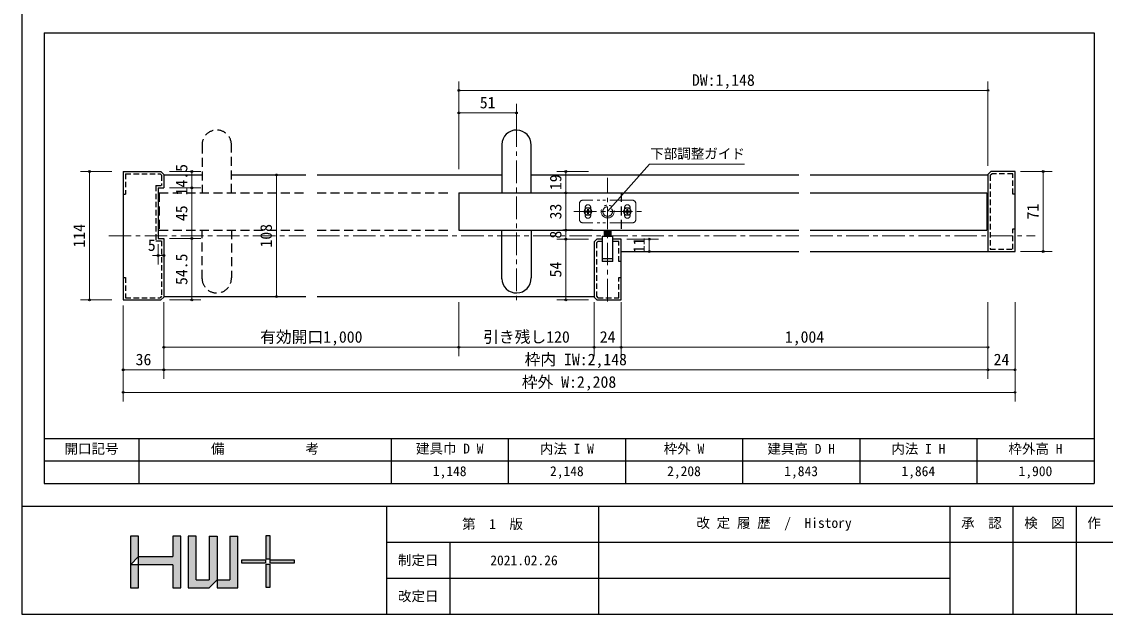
# Model space of a CAD drawing. Units: millimetres, scale not verified. Extents: x -800 to 800, y -560 to 560.
# Drawn here: x -800 to 162, y -560 to -34 of the extents above; entities that cross this region are included whole.
import ezdxf
from ezdxf.enums import TextEntityAlignment as Align

# ---------------------------------------------------------------- set-up
doc = ezdxf.new("R2010")
doc.units = ezdxf.units.MM
doc.header["$LTSCALE"] = 4
doc.header["$PDMODE"] = 32
doc.header["$PDSIZE"] = 1.6
for name, pattern in [('CHAIN1', [8, 5, -1, 1, -1]), ('DASHED1', [1.8, 1.2, -0.6]), ('DOUBLE_CHAIN1', [8.8, 5, -1, 0.6, -0.6, 0.6, -1]), ('USER9', [3, 2, -1])]:
    doc.linetypes.add(name, pattern=pattern)
doc.layers.add('0-0', color=7, linetype='Continuous', lineweight=25)
doc.layers.add('2-0', color=7, linetype='Continuous', lineweight=25)
doc.styles.add('ＭＳ ゴシック', font='')
doc.styles.get('ＭＳ ゴシック').set_extended_font_data('MS Gothic')

msp = doc.modelspace()

# ---------------------------------------------------------------- linework, layer by layer
at = {"layer": '0-0'}
for p, q in [((-800, 560), (-800, -560)), ((-780, -44), (152, -44)), ((152, -44), (152, -444)), ((-780, -404), (152, -404)), ((-696, -404), (-696, -444)), ((-472, -404), (-472, -444)), ((-368, -404), (-368, -444)), ((-264, -404), (-264, -444)), ((-160, -404), (-160, -444)), ((-56, -404), (-56, -444)), ((48, -404), (48, -444)), ((152, -424), (-780, -424)), ((-800, -464), (800, -464)), ((-476, -464), (-476, -560)), ((-288, -464), (-288, -560)), ((24, -464), (24, -560)), ((80, -464), (80, -560)), ((136, -464), (136, -560)), ((-703.403, -490.7), (-703.403, -536.41)), ((-696.28, -490.7), (-703.403, -490.7)), ((-658.657, -490.7), (-665.78, -490.7)), ((-665.78, -490.7), (-665.78, -508.805)), ((-645.205, -490.7), (-652.328, -490.7)), ((-652.328, -490.7), (-652.328, -536.41)), ((-645.192, -529.158), (-645.192, -490.7)), ((-633.658, -490.708), (-626.549, -490.708)), ((-633.647, -490.7), (-633.647, -529.345)), ((-626.549, -490.709), (-626.549, -536.41)), ((-615.208, -490.709), (-608.02, -490.709)), ((-615.184, -490.709), (-615.184, -529.313)), ((-608.02, -536.41), (-608.02, -490.709)), ((-476, -496), (800, -496)), ((-420, -496), (-420, -560)), ((-703.403, -515.941), (-696.267, -508.805)), ((-696.267, -508.805), (-665.78, -508.805)), ((-665.78, -515.941), (-703.403, -515.941)), ((-652.328, -515.958), (-652.328, -516.358)), ((-645.192, -529.345), (-645.192, -515.731)), ((-476, -528), (24, -528)), ((-652.328, -536.41), (-633.647, -536.41)), ((-645.192, -529.345), (-633.647, -529.345)), ((-633.647, -536.41), (-626.551, -529.313)), ((-626.549, -529.313), (-615.184, -529.313)), ((-626.549, -536.41), (-608.02, -536.41)), ((-800, -560), (800, -560))]:
    msp.add_line(p, q, dxfattribs=at)
for points in [[(-780, -44), (-780, -444), (152, -444)], [(-703.403, -536.41), (-696.267, -536.41), (-696.267, -515.731), (-696.267, -490.7)], [(-665.78, -536.41), (-658.643, -536.41), (-658.643, -515.731), (-658.643, -490.7)], [(-665.78, -515.958), (-665.78, -516.358), (-665.78, -536.41)]]:
    msp.add_lwpolyline(points, dxfattribs=at)
for points in [[(-582.986, -490.01), (-579.826, -490.01), (-579.826, -510.954), (-582.986, -510.954)], [(-604.674, -511.508), (-583.514, -511.508), (-583.514, -514.74), (-604.674, -514.74)], [(-582.986, -515.383), (-579.826, -515.383), (-579.826, -536.328), (-582.986, -536.328)], [(-579.298, -511.508), (-558.138, -511.508), (-558.138, -514.74), (-579.298, -514.74)]]:
    msp.add_lwpolyline(points, close=True, dxfattribs=at)
at = {"layer": '0-0', "color": 134}
for points in [[(-582.986, -490.01), (-579.826, -490.01), (-582.986, -510.954), (-579.826, -510.954)], [(-703.403, -490.7), (-696.267, -490.7), (-703.403, -515.941), (-696.267, -508.805)], [(-665.78, -536.41), (-658.643, -536.41), (-658.657, -490.7)], [(-665.78, -536.41), (-658.657, -490.7), (-665.78, -490.7)], [(-645.205, -490.7), (-652.328, -490.7), (-652.328, -536.41)], [(-652.328, -536.41), (-645.192, -529.158), (-645.205, -490.7)], [(-626.551, -529.313), (-626.549, -490.709), (-633.647, -490.708)], [(-626.551, -529.313), (-633.647, -490.708), (-633.647, -529.345)], [(-608.02, -536.41), (-608.02, -490.709), (-615.184, -490.709)], [(-608.02, -536.41), (-615.184, -490.709), (-615.184, -529.313)], [(-696.267, -508.805), (-665.78, -515.958), (-696.267, -515.941)], [(-665.78, -508.805), (-696.267, -508.805), (-665.85, -515.941)], [(-665.78, -508.805), (-665.85, -515.941), (-665.78, -536.41)], [(-703.403, -515.941), (-703.403, -536.41), (-696.267, -515.941), (-696.267, -536.41)], [(-583.514, -511.508), (-604.674, -511.508), (-583.514, -514.74), (-604.674, -514.74)], [(-582.986, -515.383), (-579.826, -515.383), (-582.986, -536.328), (-579.826, -536.328)], [(-579.298, -511.508), (-558.138, -511.508), (-579.298, -514.74), (-558.138, -514.74)], [(-652.328, -536.41), (-633.647, -529.345), (-645.192, -529.158)], [(-652.328, -536.41), (-633.647, -536.41), (-626.551, -529.313)], [(-652.328, -536.41), (-626.551, -529.313), (-633.647, -529.345)], [(-626.549, -529.313), (-626.549, -536.41), (-608.02, -536.41)], [(-608.02, -536.41), (-615.184, -529.313), (-626.549, -529.313)]]:
    msp.add_solid(points, dxfattribs=at)
at = {"layer": '0-0'}
for points in [[(-582.986, -510.954), (-579.826, -510.954), (-582.986, -490.01), (-579.826, -490.01)], [(-703.403, -490.7), (-696.28, -490.7), (-703.403, -515.941), (-696.267, -508.805)], [(-665.78, -536.41), (-658.643, -536.41), (-658.643, -490.7)], [(-665.78, -536.41), (-658.643, -490.7), (-665.78, -508.805)], [(-665.78, -490.7), (-665.78, -508.805), (-658.657, -490.7)], [(-645.205, -490.7), (-652.328, -490.7), (-652.328, -536.41)], [(-652.328, -536.41), (-645.192, -529.158), (-645.205, -490.7)], [(-626.551, -529.313), (-626.549, -490.708), (-633.647, -490.708)], [(-626.551, -529.313), (-633.647, -490.708), (-633.647, -529.345)], [(-608.02, -536.41), (-608.02, -490.709), (-615.208, -490.709)], [(-608.02, -536.41), (-615.208, -490.709), (-615.184, -529.313)], [(-696.267, -508.805), (-696.267, -515.731), (-665.85, -515.941)], [(-665.78, -508.805), (-696.267, -508.805), (-665.85, -515.941)], [(-665.78, -508.805), (-665.85, -515.941), (-665.78, -536.41)], [(-703.403, -536.41), (-703.403, -515.941), (-696.267, -536.41), (-696.267, -515.731)], [(-604.674, -511.508), (-604.674, -514.74), (-583.514, -511.508), (-583.514, -514.74)], [(-582.986, -515.383), (-582.986, -536.328), (-579.826, -515.383), (-579.826, -536.328)], [(-579.298, -511.508), (-579.298, -514.74), (-558.138, -511.508), (-558.138, -514.74)], [(-652.328, -536.41), (-633.647, -529.345), (-645.192, -529.158)], [(-652.328, -536.41), (-633.647, -536.41), (-626.551, -529.313)], [(-652.328, -536.41), (-626.551, -529.313), (-633.647, -529.345)], [(-626.551, -529.313), (-626.549, -536.41), (-608.02, -536.41)], [(-608.02, -536.41), (-615.184, -529.313), (-626.551, -529.313)]]:
    msp.add_solid(points, dxfattribs=at)
at = {"layer": '2-0', "color": 4, "lineweight": 9}
for p, q in [((-411.811, -86.997), (-411.811, -114.997)), ((-411.811, -94.997), (57.831, -94.997)), ((57.831, -86.997), (57.831, -161.997)), ((-411.811, -106.997), (-411.811, -164.997)), ((-411.811, -114.997), (-360.811, -114.997)), ((-360.811, -106.997), (-360.811, -125.186)), ((-279.811, -202.497), (-242.728, -160.531)), ((-158.314, -160.531), (-242.728, -160.531)), ((-747.831, -166.997), (-719.831, -166.997)), ((-739.831, -280.997), (-739.831, -166.997)), ((-640.831, -166.997), (-668.831, -166.997)), ((-648.831, -181.497), (-648.831, -166.997)), ((-573.831, -277.997), (-573.831, -169.997)), ((-324.811, -166.997), (-296.811, -166.997)), ((-316.811, -185.997), (-316.811, -166.997)), ((114.831, -166.997), (86.831, -166.997)), ((106.831, -237.997), (106.831, -166.997)), ((-640.831, -181.497), (-668.831, -181.497)), ((-648.831, -226.497), (-648.831, -181.497)), ((-324.811, -185.997), (-296.811, -185.997)), ((-316.811, -218.997), (-316.811, -185.997)), ((-324.811, -218.997), (-296.811, -218.997)), ((-316.811, -226.997), (-316.811, -218.997)), ((-640.831, -226.497), (-668.831, -226.497)), ((-648.831, -280.997), (-648.831, -226.497)), ((-324.811, -226.997), (-296.811, -226.997)), ((-316.811, -280.997), (-316.811, -226.997)), ((-234.811, -226.997), (-262.811, -226.997)), ((-242.811, -237.997), (-242.811, -226.997)), ((-678.831, -249.497), (-678.831, -231.497)), ((-673.831, -249.497), (-673.831, -231.497)), ((-234.811, -237.997), (-262.811, -237.997)), ((114.831, -237.997), (86.831, -237.997)), ((-683.831, -241.497), (-673.831, -241.497)), ((-747.831, -280.997), (-719.831, -280.997)), ((-709.831, -350.997), (-709.831, -285.997)), ((-673.831, -350.997), (-673.831, -282.997)), ((-673.831, -330.997), (-673.831, -285.997)), ((-640.831, -280.997), (-668.831, -280.997)), ((-411.811, -330.997), (-411.811, -282.997)), ((-324.811, -280.997), (-296.811, -280.997)), ((-291.811, -330.997), (-291.811, -282.997)), ((-267.811, -330.997), (-267.811, -282.997)), ((57.831, -330.997), (57.831, -282.997)), ((57.831, -350.997), (57.831, -282.997)), ((81.831, -330.997), (81.831, -282.997)), ((81.831, -350.997), (81.831, -282.997)), ((-673.831, -322.997), (-411.811, -322.997)), ((-411.811, -322.997), (-291.811, -322.997)), ((-291.811, -322.997), (-267.811, -322.997)), ((-267.811, -322.997), (57.831, -322.997)), ((-709.831, -342.997), (-673.831, -342.997)), ((-709.831, -370.997), (-709.831, -342.997)), ((-673.831, -342.997), (57.831, -342.997)), ((57.831, -342.997), (81.831, -342.997)), ((81.831, -370.997), (81.831, -342.997)), ((-709.831, -362.997), (81.831, -362.997))]:
    msp.add_line(p, q, dxfattribs=at)
at = {"layer": '2-0', "color": 4, "linetype": 'CHAIN1', "lineweight": 9}
for p, q in [((-360.811, -125.186), (-360.811, -284.939)), ((-279.811, -282.254), (-279.811, -172.497)), ((-309.811, -202.497), (-249.811, -202.497)), ((-722.712, -224), (-547.821, -224)), ((-537.821, -224), (-109.99, -224)), ((-99.99, -224), (99.772, -224))]:
    msp.add_line(p, q, dxfattribs=at)
at = {"layer": '2-0', "linetype": 'USER9'}
for p, q in [((-639.831, -142.882), (-639.831, -185.997)), ((-613.831, -185.997), (-613.831, -143.497)), ((-677.831, -185.997), (-677.831, -218.997)), ((-677.831, -185.997), (-547.821, -185.997)), ((-537.821, -185.997), (-419.909, -185.997)), ((-267.811, -185.997), (-267.811, -218.997)), ((-677.831, -218.997), (-547.821, -218.997)), ((-639.831, -262.113), (-639.831, -218.997)), ((-613.831, -218.997), (-613.831, -261.498)), ((-537.821, -218.997), (-419.909, -218.997))]:
    msp.add_line(p, q, dxfattribs=at)
at = {"layer": '2-0'}
for p, q in [((-373.811, -142.882), (-373.811, -185.997)), ((-347.811, -185.997), (-347.811, -143.497)), ((-709.831, -166.997), (-676.331, -166.997)), ((-709.831, -166.997), (-709.831, -280.997)), ((-673.831, -169.497), (-676.331, -166.997)), ((-673.831, -169.497), (-673.831, -181.497)), ((-673.831, -169.997), (-639.831, -169.997)), ((-613.831, -169.997), (-547.821, -169.997)), ((-537.821, -169.997), (-373.811, -169.997)), ((-347.811, -169.997), (-109.99, -169.997)), ((-99.99, -169.997), (57.831, -169.997)), ((57.831, -169.497), (60.331, -166.997)), ((57.831, -169.497), (57.831, -237.997)), ((-678.831, -181.497), (-673.831, -181.497)), ((-678.831, -181.497), (-678.831, -226.497)), ((-411.811, -185.997), (-411.811, -218.997)), ((-411.811, -185.997), (-109.99, -185.997)), ((-99.99, -185.997), (56.831, -185.997)), ((56.831, -185.997), (56.831, -218.997)), ((-411.811, -218.997), (-109.99, -218.997)), ((-373.811, -262.113), (-373.811, -218.997)), ((-347.811, -218.997), (-347.811, -261.498)), ((-293.311, -218.997), (-319.528, -218.997)), ((-293.311, -218.997), (-319.528, -218.997)), ((-282.358, -224), (-282.358, -219.326)), ((-281.358, -224), (-281.358, -219.326)), ((-280.358, -224), (-280.358, -219.326)), ((-279.358, -224), (-279.358, -219.326)), ((-278.358, -224), (-278.358, -219.326)), ((-277.358, -224), (-277.358, -219.326)), ((-99.99, -218.997), (56.831, -218.997)), ((-678.831, -226.497), (-673.831, -226.497)), ((-673.831, -226.497), (-673.831, -278.497)), ((-291.811, -229.497), (-289.311, -226.997)), ((-291.811, -229.497), (-291.811, -278.497)), ((-284.561, -226.997), (-289.311, -226.997)), ((-284.561, -226.997), (-289.311, -226.997)), ((-284.561, -226.997), (-289.311, -226.997)), ((-284.561, -224.367), (-284.561, -244.367)), ((-284.561, -224.367), (-275.061, -224.367)), ((-284.561, -226.997), (-284.561, -246.997)), ((-275.061, -244.367), (-275.061, -224.367)), ((-267.811, -226.997), (-275.061, -226.997)), ((-275.061, -246.997), (-275.061, -226.997)), ((-267.811, -237.997), (-109.99, -237.997)), ((-99.99, -237.997), (57.831, -237.997)), ((57.831, -237.997), (81.831, -237.997)), ((-275.061, -244.367), (-284.561, -244.367)), ((-275.061, -246.997), (-284.561, -246.997)), ((-673.831, -278.497), (-676.331, -280.997)), ((-673.831, -277.997), (-547.821, -277.997)), ((-537.821, -277.997), (-291.811, -277.997)), ((-291.811, -278.497), (-289.311, -280.997)), ((-709.831, -280.997), (-676.331, -280.997)), ((-289.311, -280.997), (-267.811, -280.997))]:
    msp.add_line(p, q, dxfattribs=at)
at = {"layer": '2-0', "linetype": 'DASHED1'}
for p, q in [((-707.831, -168.997), (-677.16, -168.997)), ((-707.831, -168.997), (-707.831, -186.997)), ((-675.831, -170.326), (-677.16, -168.997)), ((-675.831, -170.326), (-675.831, -179.497)), ((59.831, -170.326), (61.16, -168.997)), ((79.831, -168.997), (61.16, -168.997)), ((79.831, -186.997), (79.831, -168.997)), ((-680.831, -179.497), (-675.831, -179.497)), ((-709.831, -186.997), (-707.831, -186.997)), ((81.831, -186.997), (79.831, -186.997)), ((79.831, -217.997), (81.831, -217.997)), ((79.831, -235.997), (79.831, -217.997)), ((-289.811, -230.326), (-288.483, -228.997)), ((-284.561, -228.997), (-288.483, -228.997)), ((-269.811, -228.997), (-275.061, -228.997)), ((-269.811, -246.997), (-269.811, -228.997)), ((-267.811, -246.997), (-269.811, -246.997)), ((-707.831, -278.997), (-677.16, -278.997))]:
    msp.add_line(p, q, dxfattribs=at)
at = {"layer": '2-0', "color": 4, "linetype": 'DOUBLE_CHAIN1', "lineweight": 9}
for p, q in [((-304.811, -195.497), (-304.811, -209.498)), ((-257.811, -192.497), (-301.811, -192.497)), ((-299.811, -198.997), (-299.811, -205.998)), ((-298.214, -202.174), (-298.416, -201.973)), ((-297.836, -201.393), (-297.634, -201.595)), ((-296.988, -201.595), (-296.804, -201.99)), ((-296.408, -202.174), (-296.207, -201.973)), ((-294.811, -205.998), (-294.811, -198.997)), ((-264.811, -198.997), (-264.811, -205.998)), ((-263.214, -202.174), (-262.818, -201.99)), ((-262.634, -201.595), (-262.836, -201.393)), ((-261.786, -201.393), (-261.988, -201.595)), ((-261.206, -201.973), (-261.408, -202.174)), ((-259.811, -205.998), (-259.811, -198.997)), ((-254.811, -209.498), (-254.811, -195.497)), ((-297.634, -203.4), (-297.836, -203.602)), ((-296.787, -203.602), (-296.988, -203.4)), ((-296.408, -202.821), (-296.207, -203.022)), ((-263.214, -202.821), (-263.415, -203.022)), ((-262.836, -203.602), (-262.634, -203.4)), ((-261.408, -202.821), (-261.206, -203.022)), ((-257.811, -212.498), (-301.811, -212.498))]:
    msp.add_line(p, q, dxfattribs=at)
at = {"layer": '2-0', "linetype": 'DASHED1'}
for points in [[(59.831, -170.326), (59.831, -235.997), (79.831, -235.997)], [(-680.831, -179.497), (-680.831, -228.497), (-675.831, -228.497), (-675.831, -277.669), (-677.16, -278.997)], [(-289.811, -230.326), (-289.811, -277.669), (-288.483, -278.997), (-269.811, -278.997)], [(-709.831, -260.997), (-707.831, -260.997), (-707.831, -278.997)], [(-269.811, -278.997), (-269.811, -260.997), (-267.811, -260.997)]]:
    msp.add_lwpolyline(points, dxfattribs=at)
at = {"layer": '2-0'}
for points in [[(81.831, -237.997), (81.831, -166.997), (60.331, -166.997)], [(-282.528, -224.367), (-282.528, -219.326), (-277.095, -219.326), (-277.095, -224.367)], [(-267.811, -280.997), (-267.811, -226.997), (-275.061, -226.997)]]:
    msp.add_lwpolyline(points, dxfattribs=at)
at = {"layer": '2-0', "color": 4, "linetype": 'DOUBLE_CHAIN1', "lineweight": 9}
for points in [[(-299.181, -205.736), (-295.441, -205.736), (-293.571, -202.497), (-295.441, -199.259), (-299.181, -199.259), (-301.051, -202.497)], [(-297.819, -201.99), (-297.634, -201.595), (-297.638, -201.428), (-297.776, -200.333), (-297.836, -201.393), (-298.02, -201.788)], [(-296.242, -202.17), (-295.145, -202.033), (-296.207, -201.973), (-296.602, -201.788), (-296.804, -201.99), (-296.408, -202.174)], [(-258.571, -202.497), (-260.441, -199.259), (-264.181, -199.259), (-266.051, -202.497), (-264.181, -205.736), (-260.441, -205.736)], [(-262.634, -201.595), (-262.638, -201.428), (-262.775, -200.333), (-262.836, -201.393), (-263.02, -201.788), (-262.818, -201.99)], [(-260.144, -202.033), (-261.206, -201.973), (-261.602, -201.788), (-261.803, -201.99), (-261.408, -202.174), (-261.242, -202.17)], [(-296.847, -204.662), (-296.787, -203.602), (-296.602, -203.207), (-296.804, -203.005), (-296.988, -203.4), (-296.984, -203.567)], [(-262.818, -203.005), (-263.214, -202.821), (-263.38, -202.825), (-264.477, -202.962), (-263.415, -203.022), (-263.02, -203.207)]]:
    msp.add_lwpolyline(points, close=True, dxfattribs=at)
for points in [[(-297.819, -201.99), (-298.214, -202.174), (-298.38, -202.17), (-299.478, -202.033), (-298.416, -201.973), (-298.02, -201.788)], [(-296.602, -201.788), (-296.787, -201.393), (-296.847, -200.333), (-296.984, -201.428), (-296.988, -201.595), (-296.787, -201.393)], [(-263.02, -201.788), (-263.415, -201.973), (-264.477, -202.033), (-263.38, -202.17), (-263.214, -202.174), (-263.415, -201.973)], [(-261.803, -201.99), (-261.988, -201.595), (-261.984, -201.428), (-261.846, -200.333), (-261.786, -201.393), (-261.602, -201.788)], [(-297.776, -204.662), (-297.836, -203.602), (-298.02, -203.207), (-298.416, -203.022), (-299.478, -202.962), (-298.38, -202.825), (-298.214, -202.821), (-298.416, -203.022)], [(-298.214, -202.821), (-297.819, -203.005), (-298.02, -203.207)], [(-297.819, -203.005), (-297.634, -203.4), (-297.638, -203.567), (-297.776, -204.662)], [(-296.804, -203.005), (-296.408, -202.821), (-296.242, -202.825), (-295.145, -202.962), (-296.207, -203.022), (-296.602, -203.207)], [(-262.818, -203.005), (-262.634, -203.4), (-262.638, -203.567), (-262.775, -204.662), (-262.836, -203.602), (-263.02, -203.207)], [(-260.144, -202.962), (-261.206, -203.022), (-261.602, -203.207), (-261.786, -203.602), (-261.846, -204.662), (-261.984, -203.567), (-261.988, -203.4), (-261.786, -203.602)], [(-261.988, -203.4), (-261.803, -203.005), (-261.602, -203.207)], [(-261.803, -203.005), (-261.408, -202.821), (-261.242, -202.825), (-260.144, -202.962)]]:
    msp.add_lwpolyline(points, dxfattribs=at)
for radius in [5.75, 4.25]:
    msp.add_circle((-279.811, -202.497), radius, dxfattribs=at)
at = {"layer": '2-0', "linetype": 'USER9'}
for centre, start, end in [((-626.831, -143.19), 358.64478, 178.64478), ((-626.831, -261.805), 181.35522, 1.35522)]:
    msp.add_arc(centre, 13.004, start, end, dxfattribs=at)
at = {"layer": '2-0'}
for centre, start, end in [((-360.811, -143.19), 358.64478, 178.64478), ((-360.811, -261.805), 181.35522, 1.35522)]:
    msp.add_arc(centre, 13.004, start, end, dxfattribs=at)
at = {"layer": '2-0', "color": 4, "linetype": 'DOUBLE_CHAIN1', "lineweight": 9}
for centre, radius, start, end in [((-301.811, -195.497), 3, 90, 180), ((-297.311, -202.497), 3.25, 37.66427, 37.44941), ((-297.311, -198.997), 2.5, 90, 180), ((-297.311, -202.767), 2.478, 90, 100.80514), ((-297.311, -202.497), 1.118, 72.98773, 107.01227), ((-297.311, -198.997), 2.5, 0, 90), ((-297.311, -202.767), 2.478, 79.19486, 90), ((-262.311, -202.497), 3.25, 37.66427, 37.44941), ((-262.311, -198.997), 2.5, 90, 180), ((-262.311, -202.767), 2.478, 90, 100.80514), ((-262.311, -202.497), 1.118, 72.98773, 107.01227), ((-262.311, -198.997), 2.5, 0, 90), ((-262.311, -202.767), 2.478, 79.19486, 90), ((-257.811, -195.497), 3, 0, 90), ((-301.811, -209.498), 3, 180, 270), ((-297.311, -205.998), 2.5, 180, 270), ((-297.044, -202.497), 2.478, 169.19486, 190.80514), ((-297.311, -202.497), 1.118, 162.98773, 197.01227), ((-297.311, -202.228), 2.478, 259.19486, 270), ((-297.311, -202.497), 1.118, 252.98773, 287.01227), ((-297.311, -202.228), 2.478, 270, 280.80514), ((-297.311, -205.998), 2.5, 270, 0), ((-297.311, -202.497), 1.118, 342.98773, 17.01227), ((-297.579, -202.497), 2.478, 349.19486, 10.80514), ((-262.311, -205.998), 2.5, 180, 270), ((-262.043, -202.497), 2.478, 169.19486, 190.80514), ((-262.311, -202.497), 1.118, 162.98773, 197.01227), ((-262.311, -202.228), 2.478, 259.19486, 270), ((-262.311, -202.497), 1.118, 252.98773, 287.01227), ((-262.311, -202.228), 2.478, 270, 280.80514), ((-262.311, -205.998), 2.5, 270, 0), ((-262.311, -202.497), 1.118, 342.98773, 17.01227), ((-262.578, -202.497), 2.478, 349.19486, 10.80514), ((-257.811, -209.498), 3, 270, 0)]:
    msp.add_arc(centre, radius, start, end, dxfattribs=at)
at = {"layer": '2-0', "color": 4}
for p in [(-411.811, -94.997), (57.831, -94.997), (-411.811, -114.997), (-360.811, -114.997), (-739.831, -166.997), (-648.831, -166.997), (-573.831, -169.997), (-316.811, -166.997), (106.831, -166.997), (-648.831, -181.497), (-316.811, -185.997), (-316.811, -218.997), (-648.831, -226.497), (-316.811, -226.997), (-242.811, -226.997), (-242.811, -237.997), (106.831, -237.997), (-678.831, -241.497), (-673.831, -241.497), (-573.831, -277.997), (-739.831, -280.997), (-648.831, -280.997), (-316.811, -280.997), (-673.831, -322.997), (-411.811, -322.997), (-291.811, -322.997), (-267.811, -322.997), (57.831, -322.997), (-709.831, -342.997), (-673.831, -342.997), (57.831, -342.997), (81.831, -342.997), (-709.831, -362.997), (81.831, -362.997)]:
    msp.add_point(p, dxfattribs=at)

# ---------------------------------------------------------------- texts
at = {"layer": '0-0', "style": 'ＭＳ ゴシック'}
for s, p in [('開口記号', (-762, -420.08)), ('備\u3000\u3000\u3000\u3000\u3000\u3000考', (-632, -420.08)), ('建具巾 D W', (-450, -419.918)), ('内法 I W', (-340, -420.108)), ('枠外 W', (-230, -419.92)), ('建具高 D H', (-138, -420.131)), ('内法 I H', (-28, -420.131)), ('枠外高 H', (76, -420.131)), ('1,148', (-435, -440)), ('2,148', (-331, -440)), ('2,208', (-227, -440)), ('1,843', (-123, -440)), ('1,864', (-19, -440)), ('1,900', (85, -440)), ('第\u30001\u3000版', (-409, -486.85)), ('改 定 履 歴\u3000/\u3000History', (-201, -485.894)), ('承\u3000認', (34, -485.92)), ('検\u3000図', (90, -485.92)), ('作\u3000成', (146, -485.92)), ('制定日', (-466, -518.955)), ('2021.02.26', (-384, -519.107)), ('改定日', (-466, -550.955))]:
    msp.add_text(s, height=8.798, dxfattribs=at).set_placement(p, align=Align.BOTTOM_LEFT)
at = {"layer": '2-0', "style": 'ＭＳ ゴシック'}
for s, height, p in [('DW:1,148', 10.26, (-204.99, -93.997)), ('51', 10.26, (-393.311, -113.997)), ('下部調整ガイド', 8.798, (-241.972, -158.163)), ('5', 10.26, (-688.022, -240.497)), ('有効開口1,000', 10.26, (-588.321, -321.997)), ('引き残し120', 10.26, (-390.311, -321.997)), ('24', 10.26, (-286.811, -321.997)), ('1,004', 10.26, (-122.49, -321.997)), ('36', 10.26, (-698.831, -341.997)), ('枠内 IW:2,148', 10.26, (-353.5, -341.997)), ('24', 10.26, (62.831, -341.997)), ('枠外 W:2,208', 10.26, (-356, -361.997))]:
    msp.add_text(s, height=height, dxfattribs=at).set_placement(p, align=Align.BOTTOM_LEFT)
for s, p in [('14.5', (-649.831, -188.247)), ('19', (-317.811, -183.497)), ('45', (-649.831, -210.997)), ('33', (-317.811, -209.497)), ('71', (105.831, -209.497)), ('114', (-740.831, -234.497)), ('108', (-574.831, -234.497)), ('8', (-317.811, -226.497)), ('11', (-243.811, -239.497)), ('54.5', (-649.831, -267.747)), ('54', (-317.811, -260.997))]:
    msp.add_text(s, height=10.26, rotation=90, dxfattribs=at).set_placement(p, align=Align.BOTTOM_LEFT)

doc.saveas('drawing.dxf')
